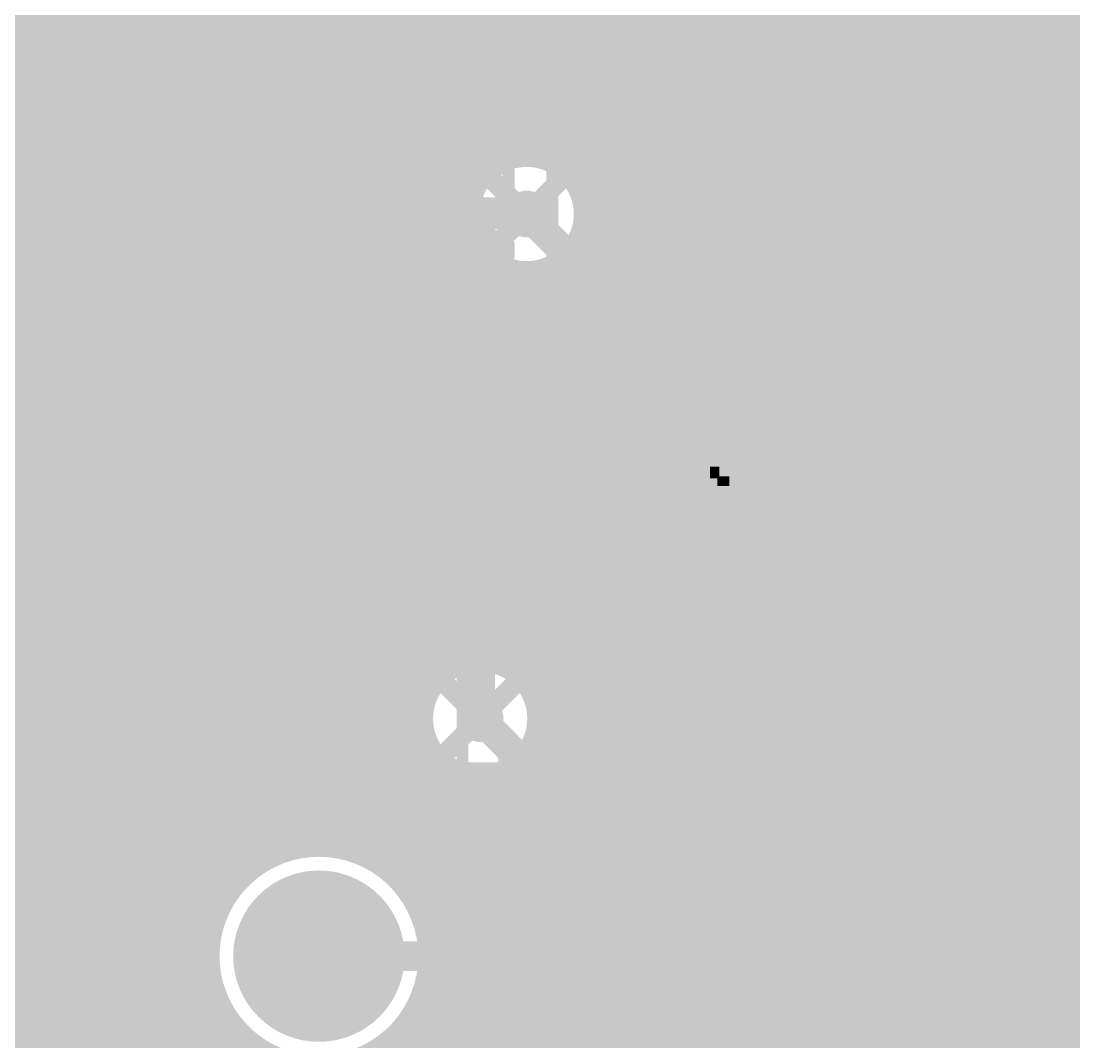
# Model space of a CAD drawing. Extents: x -11 to 221, y -93 to 178.
# Drawn here: x 74.92 to 88.43, y 18.58 to 31.69 of the extents above; entities that cross this region are included whole.
import ezdxf

# ---------------------------------------------------------------- set-up
doc = ezdxf.new("R2010")
doc.units = 0
doc.header["$MEASUREMENT"] = 0
doc.layers.get('0').update_dxf_attribs({"linetype": 'CONTINUOUS'})
for name, color, linetype in [('26-349-0_BOT', 7, 'CONTINUOUS'), ('26-349-0_DRD', 7, 'CONTINUOUS'), ('26-349-0_DRL', 2, 'CONTINUOUS'), ('26-349-0_IN1', 3, 'CONTINUOUS'), ('26-349-0_IN2', 5, 'CONTINUOUS'), ('26-349-0_SMB', 10, 'CONTINUOUS'), ('26-349-0_SMT', 14, 'CONTINUOUS'), ('26-349-0_SPT', 9, 'CONTINUOUS'), ('26-349-0_SST', 12, 'CONTINUOUS'), ('26-349-0_TOP', 11, 'CONTINUOUS'), ('THRUHOLE_TAP', 15, 'CONTINUOUS')]:
    doc.layers.add(name, color=color, linetype=linetype)

# ---------------------------------------------------------------- blocks, each defined once
blk = doc.blocks.new('ROUND_50')
at = {"const_width": 1.09982}
blk.add_lwpolyline([(-0.54991, 0, 1), (0.54991, 0, 1)], format="xyb", close=True, dxfattribs=at)
blk = doc.blocks.new('ROUND_78')
at = {"const_width": 0.29972}
blk.add_lwpolyline([(-0.14986, 0, 1), (0.14986, 0, 1)], format="xyb", close=True, dxfattribs=at)
blk = doc.blocks.new('ROUND_96')
at = {"const_width": 0.50038}
blk.add_lwpolyline([(-0.25019, 0, 1), (0.25019, 0, 1)], format="xyb", close=True, dxfattribs=at)
blk = doc.blocks.new('ROUND_102')
at = {"const_width": 0.10033}
blk.add_lwpolyline([(-0.050164, 0, 1), (0.050164, 0, 1)], format="xyb", close=True, dxfattribs=at)
blk = doc.blocks.new('ROUND_82')
at = {"const_width": 0.29972}
blk.add_lwpolyline([(-0.14986, 0, 1), (0.14986, 0, 1)], format="xyb", close=True, dxfattribs=at)
blk = doc.blocks.new('RECTANGLE_3')
blk.add_solid([(0.4826, 0.4064), (0.4826, -0.4064), (-0.4826, 0.4064), (-0.4826, -0.4064)])
blk = doc.blocks.new('RECTANGLE_5')
blk.add_solid([(0.63627, 0.51308), (0.63627, -0.51308), (-0.63627, 0.51308), (-0.63627, -0.51308)])
blk = doc.blocks.new('RECTANGLE_58')
blk.add_solid([(0.17526, 0.508), (0.17526, -0.508), (-0.17526, 0.508), (-0.17526, -0.508)])
blk = doc.blocks.new('ROUND_88')
at = {"const_width": 0.10033}
blk.add_lwpolyline([(-0.050164, 0, 1), (0.050164, 0, 1)], format="xyb", close=True, dxfattribs=at)
blk = doc.blocks.new('ROUND_90')
at = {"const_width": 0.50038}
blk.add_lwpolyline([(-0.25019, 0, 1), (0.25019, 0, 1)], format="xyb", close=True, dxfattribs=at)

msp = doc.modelspace()

# ---------------------------------------------------------------- linework, layer by layer
at = {"layer": '26-349-0_BOT', "const_width": 0.381}
for points in [[(81.407, 29.21), (80.8101, 29.21), (62.23, 29.21), (60.706, 30.734), (60.706, 65.151), (59.436, 66.421), (59.436, 104.648), (58.674, 105.41), (58.42, 105.41)], [(80.8101, 22.733), (80.8101, 29.21), (81.407, 29.21)]]:
    msp.add_lwpolyline(points, dxfattribs=at)
at = {"layer": '26-349-0_DRD', "const_width": 0.254}
for points in [[(80.137, 30.48), (80.137, 27.94)], [(82.677, 30.48), (80.137, 30.48)], [(82.677, 30.48), (80.137, 27.94)], [(82.677, 27.94), (80.137, 30.48)], [(80.137, 30.48), (80.137, 27.94)], [(82.677, 30.48), (80.137, 30.48)], [(82.677, 30.48), (80.137, 27.94)], [(82.677, 27.94), (80.137, 30.48)], [(82.677, 27.94), (82.677, 30.48)], [(82.677, 27.94), (82.677, 30.48)], [(84.455, 28.829), (84.455, 26.289)], [(86.995, 28.829), (84.455, 28.829)], [(86.995, 28.829), (84.455, 26.289)], [(86.995, 26.289), (84.455, 28.829)], [(84.455, 28.829), (84.455, 26.289)], [(86.995, 28.829), (84.455, 28.829)], [(86.995, 28.829), (84.455, 26.289)], [(86.995, 26.289), (84.455, 28.829)], [(86.995, 26.289), (86.995, 28.829)], [(86.995, 26.289), (86.995, 28.829)], [(86.36, 28.702), (86.36, 26.162)], [(88.9, 28.702), (86.36, 28.702)], [(88.9, 28.702), (86.36, 26.162)], [(88.9, 26.162), (86.36, 28.702)], [(86.36, 28.702), (86.36, 26.162)], [(88.9, 28.702), (86.36, 28.702)], [(88.9, 28.702), (86.36, 26.162)], [(88.9, 26.162), (86.36, 28.702)], [(75.9968, 28.6512), (75.9968, 26.1112)], [(78.5368, 28.6512), (75.9968, 28.6512)], [(78.5368, 28.6512), (75.9968, 26.1112)], [(78.5368, 26.1112), (75.9968, 28.6512)], [(75.9968, 28.6512), (75.9968, 26.1112)], [(78.5368, 28.6512), (75.9968, 28.6512)], [(78.5368, 28.6512), (75.9968, 26.1112)], [(78.5368, 26.1112), (75.9968, 28.6512)], [(78.5368, 26.1112), (78.5368, 28.6512)], [(78.5368, 26.1112), (78.5368, 28.6512)], [(80.137, 27.94), (82.677, 27.94)], [(80.137, 27.94), (82.677, 27.94)], [(84.455, 26.289), (86.995, 26.289)], [(84.455, 26.289), (86.995, 26.289)], [(75.9968, 26.1112), (78.5368, 26.1112)], [(75.9968, 26.1112), (78.5368, 26.1112)], [(80.518, 26.162), (80.518, 23.622)], [(83.058, 26.162), (80.518, 26.162)], [(83.058, 26.162), (80.518, 23.622)], [(83.058, 23.622), (80.518, 26.162)], [(80.518, 26.162), (80.518, 23.622)], [(83.058, 26.162), (80.518, 26.162)], [(83.058, 26.162), (80.518, 23.622)], [(83.058, 23.622), (80.518, 26.162)], [(83.058, 23.622), (83.058, 26.162)], [(83.058, 23.622), (83.058, 26.162)], [(86.36, 26.162), (88.9, 26.162)], [(86.36, 26.162), (88.9, 26.162)], [(83.312, 25.781), (83.312, 23.241)], [(85.852, 25.781), (83.312, 25.781)], [(85.852, 25.781), (83.312, 23.241)], [(85.852, 23.241), (83.312, 25.781)], [(83.312, 25.781), (83.312, 23.241)], [(85.852, 25.781), (83.312, 25.781)], [(85.852, 25.781), (83.312, 23.241)], [(85.852, 23.241), (83.312, 25.781)], [(83.312, 25.781), (83.312, 23.241)], [(85.852, 25.781), (83.312, 25.781)], [(85.852, 25.781), (83.312, 23.241)], [(85.852, 23.241), (83.312, 25.781)], [(85.852, 23.241), (85.852, 25.781)], [(85.852, 23.241), (85.852, 25.781)], [(85.852, 23.241), (85.852, 25.781)], [(84.455, 24.384), (84.455, 21.844)], [(86.995, 24.384), (84.455, 24.384)], [(86.995, 24.384), (84.455, 21.844)], [(86.995, 21.844), (84.455, 24.384)], [(84.455, 24.384), (84.455, 21.844)], [(86.995, 24.384), (84.455, 24.384)], [(86.995, 24.384), (84.455, 21.844)], [(86.995, 21.844), (84.455, 24.384)], [(84.455, 24.384), (84.455, 21.844)], [(86.995, 24.384), (84.455, 24.384)], [(86.995, 24.384), (84.455, 21.844)], [(86.995, 21.844), (84.455, 24.384)], [(86.995, 21.844), (86.995, 24.384)], [(86.995, 21.844), (86.995, 24.384)], [(86.995, 21.844), (86.995, 24.384)], [(79.5401, 24.003), (79.5401, 21.463)], [(82.0801, 24.003), (79.5401, 24.003)], [(82.0801, 24.003), (79.5401, 21.463)], [(82.0801, 21.463), (79.5401, 24.003)], [(82.0801, 21.463), (82.0801, 24.003)], [(80.518, 23.622), (83.058, 23.622)], [(80.518, 23.622), (83.058, 23.622)], [(83.312, 23.241), (85.852, 23.241)], [(83.312, 23.241), (85.852, 23.241)], [(83.312, 23.241), (85.852, 23.241)], [(85.30082, 19.76882), (82.76082, 22.30882), (82.76082, 19.76882)], [(82.76082, 22.30882), (82.76082, 19.76882)], [(85.30082, 22.30882), (82.76082, 22.30882)], [(85.30082, 22.30882), (82.76082, 19.76882)], [(85.30082, 22.30882), (82.76082, 22.30882)], [(85.30082, 22.30882), (82.76082, 19.76882)], [(85.30082, 19.76882), (82.76082, 22.30882)], [(85.30082, 19.76882), (85.30082, 22.30882)], [(85.30082, 19.76882), (85.30082, 22.30882)], [(84.455, 21.844), (86.995, 21.844)], [(84.455, 21.844), (86.995, 21.844)], [(84.455, 21.844), (86.995, 21.844)], [(79.5401, 21.463), (82.0801, 21.463)], [(78.74, 20.32), (78.105, 19.685)], [(79.375, 19.685), (78.74, 20.32)], [(82.76082, 19.76882), (85.30082, 19.76882)], [(82.76082, 19.76882), (85.30082, 19.76882)], [(78.105, 19.685), (78.74, 19.05)], [(78.74, 19.05), (79.375, 19.685)]]:
    msp.add_lwpolyline(points, dxfattribs=at)
at = {"layer": '26-349-0_IN1', "const_width": 0.254}
for points in [[(87.5792, 41.021), (87.5792, 5.461)], [(87.8078, 41.021), (87.8078, 5.461)], [(88.0364, 41.021), (88.0364, 5.461)], [(88.265, 41.021), (88.265, 5.461)], [(88.4936, 41.021), (88.4936, 5.461)], [(87.3506, 40.8686), (87.3506, 5.461)], [(87.122, 40.64), (87.122, 5.461)], [(86.8934, 40.4114), (86.8934, 5.461)], [(86.6648, 40.1828), (86.6648, 5.461)], [(86.4362, 39.9542), (86.4362, 5.461)], [(86.2076, 39.7256), (86.2076, 5.461)], [(85.979, 39.497), (85.979, 5.461)], [(85.7504, 39.2684), (85.7504, 5.461)], [(85.5218, 39.0398), (85.5218, 5.461)], [(85.2932, 33.85058), (85.2932, 24.68118)], [(84.6074, 33.5661), (84.6074, 25.24252)], [(84.836, 33.56864), (84.836, 25.1968)], [(85.0646, 33.64992), (85.0646, 25.05964)], [(84.3788, 32.57042), (84.3788, 25.21204)], [(83.947, 32.36722), (83.947, 31.369)], [(84.1502, 32.42056), (84.1502, 25.10028)], [(97.79, 31.75), (83.947, 31.75)], [(93.47962, 31.5214), (83.947, 31.5214)], [(83.947, 31.369), (82.65414, 31.369)], [(82.7786, 31.369), (82.7786, 5.461)], [(83.0072, 31.369), (83.0072, 5.461)], [(83.2358, 31.369), (83.2358, 5.461)], [(83.4644, 31.369), (83.4644, 5.461)], [(83.693, 31.369), (83.693, 5.461)], [(83.9216, 31.369), (83.9216, 24.82596)], [(75.057, 31.3182), (75.057, 23.876)], [(82.423, 31.3182), (75.057, 31.3182)], [(93.31452, 31.2928), (75.057, 31.2928)], [(75.2348, 31.3182), (75.2348, 5.461)], [(75.4634, 31.3182), (75.4634, 5.461)], [(75.692, 31.3182), (75.692, 5.461)], [(75.9206, 31.3182), (75.9206, 5.461)], [(76.1492, 31.3182), (76.1492, 5.461)], [(76.3778, 31.3182), (76.3778, 5.461)], [(76.6064, 31.3182), (76.6064, 27.69616)], [(76.835, 31.3182), (76.835, 27.97048)], [(77.0636, 31.3182), (77.0636, 28.08224)], [(77.2922, 31.3182), (77.2922, 28.11272)], [(77.5208, 31.3182), (77.5208, 28.067)], [(77.7494, 31.3182), (77.7494, 27.92984)], [(77.978, 31.3182), (77.978, 27.55138)], [(78.2066, 31.3182), (78.2066, 21.1201)], [(78.4352, 31.3182), (78.4352, 21.18614)], [(78.6638, 31.3182), (78.6638, 21.21408)], [(78.8924, 31.3182), (78.8924, 21.209)], [(79.121, 31.3182), (79.121, 21.16836)], [(79.3496, 31.3182), (79.3496, 21.08962)], [(79.5782, 31.3182), (79.5782, 20.9677)], [(79.8068, 31.3182), (79.8068, 20.78482)], [(80.0354, 31.3182), (80.0354, 20.50288)], [(80.264, 31.3182), (80.264, 23.22068)], [(80.4926, 31.3182), (80.4926, 23.39086)], [(80.7212, 31.3182), (80.7212, 29.464)], [(80.9498, 31.3182), (80.9498, 29.7815)], [(81.1784, 31.3182), (81.1784, 29.90342)], [(81.407, 31.3182), (81.407, 29.94152)], [(81.6356, 31.3182), (81.6356, 29.90342)], [(81.8642, 31.3182), (81.8642, 29.7815)], [(82.0928, 31.3182), (82.0928, 29.464)], [(82.3214, 31.3182), (82.3214, 25.39238)], [(82.55, 31.33344), (82.55, 5.461)], [(93.25102, 31.0642), (75.057, 31.0642)], [(93.26372, 30.8356), (75.057, 30.8356)], [(93.35516, 30.607), (75.057, 30.607)], [(93.57614, 30.3784), (75.057, 30.3784)], [(97.79, 30.1498), (75.057, 30.1498)], [(81.23428, 29.9212), (75.057, 29.9212)], [(97.79, 29.9212), (81.57718, 29.9212)], [(80.85582, 29.6926), (75.057, 29.6926)], [(97.79, 29.6926), (81.95564, 29.6926)], [(80.7212, 29.464), (75.057, 29.464)], [(97.79, 29.464), (82.0928, 29.464)], [(80.67548, 29.2354), (75.057, 29.2354)], [(97.79, 29.2354), (82.13852, 29.2354)], [(80.70342, 29.0068), (75.057, 29.0068)], [(80.7212, 28.956), (80.7212, 23.45944)], [(82.0928, 28.956), (82.0928, 25.55748)], [(90.45702, 29.0068), (82.10804, 29.0068)], [(80.81518, 28.7782), (75.057, 28.7782)], [(90.30716, 28.7782), (81.99628, 28.7782)], [(81.09204, 28.5496), (75.057, 28.5496)], [(80.9498, 28.6385), (80.9498, 23.44928)], [(90.25382, 28.5496), (81.72196, 28.5496)], [(81.8642, 28.6385), (81.8642, 25.61844)], [(81.1784, 28.51404), (81.1784, 25.29586)], [(81.407, 28.47848), (81.407, 25.51684)], [(81.6356, 28.51404), (81.6356, 25.60828)], [(90.2716, 28.321), (75.057, 28.321)], [(77.09408, 28.0924), (75.057, 28.0924)], [(90.3732, 28.0924), (77.43698, 28.0924)], [(76.71562, 27.8638), (75.057, 27.8638)], [(90.61958, 27.8638), (77.81544, 27.8638)], [(76.581, 27.6352), (75.057, 27.6352)], [(93.60154, 27.6352), (77.9526, 27.6352)], [(76.53528, 27.4066), (75.057, 27.4066)], [(93.57106, 27.4066), (77.99832, 27.4066)], [(76.56322, 27.178), (75.057, 27.178)], [(93.5736, 27.178), (77.96784, 27.178)], [(77.978, 27.20848), (77.978, 21.01342)], [(76.6064, 27.06624), (76.6064, 5.461)], [(76.67498, 26.9494), (75.057, 26.9494)], [(93.60662, 26.9494), (77.85608, 26.9494)], [(76.835, 26.78938), (76.835, 5.461)], [(77.7494, 26.83002), (77.7494, 20.8534)], [(76.95184, 26.7208), (75.057, 26.7208)], [(77.0636, 26.67762), (77.0636, 5.461)], [(77.2922, 26.64968), (77.2922, 20.18538)], [(77.5208, 26.6954), (77.5208, 20.6121)], [(90.47734, 26.7208), (77.58176, 26.7208)], [(90.25636, 26.4922), (75.057, 26.4922)], [(90.16492, 26.2636), (75.057, 26.2636)], [(90.15222, 26.035), (75.057, 26.035)], [(90.21572, 25.8064), (75.057, 25.8064)], [(81.534, 25.5778), (75.057, 25.5778)], [(90.38082, 25.5778), (82.042, 25.5778)], [(81.2165, 25.3492), (75.057, 25.3492)], [(97.79, 25.3492), (82.3595, 25.3492)], [(81.09204, 25.1206), (75.057, 25.1206)], [(84.17814, 25.1206), (82.48142, 25.1206)], [(97.79, 25.1206), (84.98586, 25.1206)], [(81.05648, 24.892), (75.057, 24.892)], [(83.95716, 24.892), (82.51952, 24.892)], [(97.79, 24.892), (85.20684, 24.892)], [(81.09204, 24.6634), (75.057, 24.6634)], [(83.86572, 24.6634), (82.48142, 24.6634)], [(97.79, 24.6634), (85.29828, 24.6634)], [(81.1784, 24.48814), (81.1784, 23.36292)], [(81.2165, 24.4348), (75.057, 24.4348)], [(82.3214, 24.39162), (82.3214, 5.461)], [(83.85302, 24.4348), (82.3595, 24.4348)], [(85.2932, 24.33828), (85.2932, 5.461)], [(97.79, 24.4348), (85.30844, 24.4348)], [(81.534, 24.2062), (75.057, 24.2062)], [(81.407, 24.26716), (81.407, 23.15464)], [(83.91652, 24.2062), (82.042, 24.2062)], [(82.0928, 24.22652), (82.0928, 5.461)], [(97.79, 24.2062), (85.24748, 24.2062)], [(81.6356, 24.17572), (81.6356, 5.461)], [(81.8642, 24.16302), (81.8642, 5.461)], [(83.9216, 24.19604), (83.9216, 5.461)], [(84.08162, 23.9776), (75.057, 23.9776)], [(85.0646, 23.95982), (85.0646, 5.461)], [(97.79, 23.9776), (85.08238, 23.9776)], [(75.057, 23.876), (67.16268, 23.876)], [(75.0062, 23.876), (75.0062, 5.461)], [(84.1502, 23.91918), (84.1502, 5.461)], [(84.3788, 23.80742), (84.3788, 5.461)], [(84.836, 23.8252), (84.836, 5.461)], [(97.79, 23.749), (67.04838, 23.749)], [(84.6074, 23.77948), (84.6074, 5.461)], [(97.79, 23.5204), (66.74612, 23.5204)], [(80.33766, 23.2918), (66.99504, 23.2918)], [(97.79, 23.2918), (81.28, 23.2918)], [(80.15732, 23.0632), (67.20078, 23.0632)], [(97.79, 23.0632), (81.46034, 23.0632)], [(80.08366, 22.8346), (67.3354, 22.8346)], [(97.79, 22.8346), (81.534, 22.8346)], [(80.08874, 22.606), (67.41922, 22.606)], [(97.79, 22.606), (81.52892, 22.606)], [(80.17002, 22.3774), (67.4624, 22.3774)], [(81.407, 22.31136), (81.407, 5.461)], [(97.79, 22.3774), (81.44764, 22.3774)], [(80.264, 22.24532), (80.264, 19.8374)], [(80.36814, 22.1488), (67.47002, 22.1488)], [(80.4926, 22.0726), (80.4926, 5.461)], [(81.1784, 22.10054), (81.1784, 5.461)], [(97.79, 22.1488), (81.24952, 22.1488)], [(97.79, 21.9202), (67.43954, 21.9202)], [(80.7212, 22.00656), (80.7212, 5.461)], [(80.9498, 22.01418), (80.9498, 5.461)], [(97.79, 21.6916), (67.36842, 21.6916)], [(97.79, 21.463), (67.25158, 21.463)], [(97.79, 21.2344), (67.07378, 21.2344)], [(77.9653, 21.0058), (72.5297, 21.0058)], [(97.79, 21.0058), (79.5147, 21.0058)], [(77.66558, 20.7772), (72.82942, 20.7772)], [(97.79, 20.7772), (79.81442, 20.7772)], [(77.47508, 20.5486), (73.01992, 20.5486)], [(97.79, 20.5486), (80.00492, 20.5486)], [(77.34554, 20.32), (73.14946, 20.32)], [(97.79, 20.32), (80.13446, 20.32)], [(77.26172, 20.0914), (73.23074, 20.0914)], [(97.79, 20.0914), (80.21574, 20.0914)], [(77.21854, 19.8628), (73.27646, 19.8628)], [(97.79, 19.8628), (80.26146, 19.8628)], [(77.20838, 19.6342), (73.28662, 19.6342)], [(97.79, 19.6342), (80.27162, 19.6342)], [(80.264, 19.5326), (80.264, 5.461)], [(77.23378, 19.4056), (73.26122, 19.4056)], [(97.79, 19.4056), (80.24622, 19.4056)], [(77.29474, 19.177), (73.20026, 19.177)], [(77.2922, 19.18462), (77.2922, 5.461)], [(97.79, 19.177), (80.18526, 19.177)], [(77.39634, 18.9484), (73.09866, 18.9484)], [(97.79, 18.9484), (80.08366, 18.9484)], [(80.0354, 18.86712), (80.0354, 5.461)], [(77.55128, 18.7198), (72.94372, 18.7198)], [(77.5208, 18.7579), (77.5208, 5.461)], [(94.66072, 18.7198), (79.92872, 18.7198)], [(79.8068, 18.58518), (79.8068, 5.461)], [(77.77988, 18.4912), (72.71512, 18.4912)], [(77.7494, 18.5166), (77.7494, 5.461)], [(94.24162, 18.4912), (79.70012, 18.4912)]]:
    msp.add_lwpolyline(points, dxfattribs=at)
for points in [[(82.423, 31.3182, 0.1071577), (82.65442, 31.36837)], [(81.407, 29.94152, 0.4142136), (80.67548, 29.21)], [(81.407, 29.94152, 0.4142136), (80.67548, 29.21)], [(82.13852, 29.21, 0.4142136), (81.407, 29.94152)], [(82.13852, 29.21, 0.4142136), (81.407, 29.94152)], [(80.67548, 29.21, 0.4142136), (81.407, 28.47848)], [(80.67548, 29.21, 0.4142136), (81.407, 28.47848)], [(81.407, 28.47848, 0.4142136), (82.13852, 29.21)], [(81.407, 28.47848, 0.4142136), (82.13852, 29.21)], [(77.2668, 28.11272, 0.4142136), (76.53528, 27.3812)], [(77.99832, 27.3812, 0.4142136), (77.2668, 28.11272)], [(76.53528, 27.3812, 0.4142136), (77.2668, 26.64968)], [(77.2668, 26.64968, 0.4142136), (77.99832, 27.3812)], [(81.788, 25.62352, 0.4142136), (81.05648, 24.892)], [(82.51952, 24.892, 0.4142136), (81.788, 25.62352)], [(84.582, 25.24252, 0.4142136), (83.85048, 24.511)], [(84.582, 25.24252, 0.4142136), (83.85048, 24.511)], [(85.31352, 24.511, 0.4142136), (84.582, 25.24252)], [(85.31352, 24.511, 0.4142136), (84.582, 25.24252)], [(81.05648, 24.892, 0.4142136), (81.788, 24.16048)], [(81.788, 24.16048, 0.4142136), (82.51952, 24.892)], [(83.85048, 24.511, 0.4142136), (84.582, 23.77948)], [(83.85048, 24.511, 0.4142136), (84.582, 23.77948)], [(84.582, 23.77948, 0.4142136), (85.31352, 24.511)], [(84.582, 23.77948, 0.4142136), (85.31352, 24.511)], [(80.8101, 23.46452, 0.4142136), (80.07858, 22.733)], [(81.54162, 22.733, 0.4142136), (80.8101, 23.46452)], [(80.07858, 22.733, 0.4142136), (80.8101, 22.00148)], [(80.8101, 22.00148, 0.4142136), (81.54162, 22.733)], [(78.74, 21.21662, 0.4142136), (77.20838, 19.685)], [(80.27162, 19.685, 0.4142136), (78.74, 21.21662)], [(77.20838, 19.685, 0.4142136), (78.74, 18.15338)], [(78.74, 18.15338, 0.4142136), (80.27162, 19.685)]]:
    msp.add_lwpolyline(points, format="xyb", dxfattribs=at)
at = {"layer": '26-349-0_IN2', "const_width": 0.254}
for points in [[(75.8698, 44.831), (75.8698, 5.461)], [(76.0984, 44.831), (76.0984, 5.461)], [(77.6986, 44.831), (77.6986, 20.80768)], [(77.9272, 44.831), (77.9272, 20.98294)], [(79.5274, 44.831), (79.5274, 20.99818)], [(79.756, 44.831), (79.756, 20.83054)], [(79.9846, 44.831), (79.9846, 20.57654)], [(80.2132, 44.831), (80.2132, 23.15718)], [(80.4418, 44.831), (80.4418, 23.36546)], [(80.6704, 44.831), (80.6704, 23.45182)], [(80.899, 44.831), (80.899, 29.73578)], [(81.1276, 44.831), (81.1276, 29.88564)], [(81.3562, 44.831), (81.3562, 29.93898)], [(81.5848, 44.831), (81.5848, 29.91866)], [(81.8134, 44.831), (81.8134, 29.81706)], [(82.042, 44.831), (82.042, 29.57322)], [(82.2706, 44.831), (82.2706, 5.461)], [(82.4992, 44.831), (82.4992, 5.461)], [(82.7278, 44.831), (82.7278, 5.461)], [(82.9564, 44.831), (82.9564, 5.461)], [(84.5566, 44.831), (84.5566, 21.54936)], [(84.7852, 44.831), (84.7852, 5.461)], [(85.0138, 44.831), (85.0138, 27.72918)], [(85.2424, 44.831), (85.2424, 28.10764)], [(85.471, 44.831), (85.471, 28.2448)], [(85.6996, 44.831), (85.6996, 28.29052)], [(85.9282, 44.831), (85.9282, 28.26004)], [(87.757, 44.831), (87.757, 28.15082)], [(87.9856, 44.831), (87.9856, 28.07208)], [(88.2142, 44.831), (88.2142, 27.87142)], [(88.4428, 44.831), (88.4428, 5.461)], [(87.5284, 43.97248), (87.5284, 28.1559)], [(86.1568, 43.83024), (86.1568, 28.14828)], [(86.3854, 43.55338), (86.3854, 27.87396)], [(87.2998, 43.59402), (87.2998, 28.08478)], [(86.614, 43.44162), (86.614, 5.461)], [(86.8426, 43.41368), (86.8426, 5.461)], [(87.0712, 43.4594), (87.0712, 27.90444)], [(77.47, 40.27678), (77.47, 20.54098)], [(76.327, 40.11422), (76.327, 5.461)], [(77.2414, 40.0304), (77.2414, 19.99996)], [(76.5556, 39.96436), (76.5556, 5.461)], [(76.7842, 39.91102), (76.7842, 5.461)], [(77.0128, 39.9288), (77.0128, 5.461)], [(84.328, 39.64178), (84.328, 21.70684)], [(83.185, 39.47922), (83.185, 5.461)], [(84.0994, 39.3954), (84.0994, 21.7678)], [(83.4136, 39.32936), (83.4136, 21.42998)], [(83.6422, 39.27602), (83.6422, 21.65858)], [(83.8708, 39.2938), (83.8708, 21.75256)], [(75.6412, 39.19728), (75.6412, 5.461)], [(78.1558, 38.93058), (78.1558, 21.09978)], [(75.4126, 38.81882), (75.4126, 5.461)], [(79.2988, 38.89756), (79.2988, 21.10994)], [(75.184, 38.6842), (75.184, 5.461)], [(78.3844, 38.72992), (78.3844, 21.17344)], [(79.0702, 38.71722), (79.0702, 21.18106)], [(74.9554, 38.63848), (74.9554, 5.461)], [(78.613, 38.64864), (78.613, 21.21154)], [(78.8416, 38.6461), (78.8416, 21.21408)], [(97.917, 31.75), (66.89598, 31.75)], [(97.917, 31.5214), (66.35496, 31.5214)], [(97.917, 31.2928), (50.927, 31.2928)], [(97.917, 31.0642), (50.927, 31.0642)], [(97.917, 30.8356), (50.927, 30.8356)], [(97.917, 30.607), (50.927, 30.607)], [(97.917, 30.3784), (50.927, 30.3784)], [(97.917, 30.1498), (50.927, 30.1498)], [(81.23428, 29.9212), (50.927, 29.9212)], [(97.917, 29.9212), (81.57718, 29.9212)], [(80.85582, 29.6926), (50.927, 29.6926)], [(97.917, 29.6926), (81.95564, 29.6926)], [(80.7212, 29.464), (50.927, 29.464)], [(97.917, 29.464), (82.0928, 29.464)], [(80.67548, 29.2354), (50.927, 29.2354)], [(97.917, 29.2354), (82.13852, 29.2354)], [(80.70342, 29.0068), (50.927, 29.0068)], [(97.917, 29.0068), (82.10804, 29.0068)], [(82.042, 28.84678), (82.042, 5.461)], [(80.81518, 28.7782), (50.927, 28.7782)], [(80.899, 28.68422), (80.899, 23.45944)], [(94.43974, 28.7782), (81.99628, 28.7782)], [(81.09204, 28.5496), (66.74612, 28.5496)], [(81.1276, 28.53436), (81.1276, 23.39086)], [(94.1197, 28.5496), (81.72196, 28.5496)], [(81.8134, 28.6004), (81.8134, 5.461)], [(81.3562, 28.48102), (81.3562, 23.21814)], [(81.5848, 28.4988), (81.5848, 5.461)], [(93.90888, 28.321), (67.04838, 28.321)], [(85.22462, 28.0924), (67.23634, 28.0924)], [(87.31504, 28.0924), (86.22538, 28.0924)], [(93.7641, 28.0924), (87.94496, 28.0924)], [(85.05952, 27.8638), (67.35826, 27.8638)], [(87.03818, 27.8638), (86.39048, 27.8638)], [(93.6625, 27.8638), (88.21928, 27.8638)], [(84.99602, 27.6352), (67.43192, 27.6352)], [(86.92642, 27.6352), (86.45144, 27.6352)], [(93.60154, 27.6352), (88.33104, 27.6352)], [(85.00872, 27.4066), (67.46748, 27.4066)], [(85.0138, 27.38628), (85.0138, 23.28418)], [(86.89848, 27.4066), (86.44128, 27.4066)], [(93.57106, 27.4066), (88.36152, 27.4066)], [(85.10016, 27.178), (67.46494, 27.178)], [(86.9442, 27.178), (86.34984, 27.178)], [(86.3854, 27.24404), (86.3854, 23.42896)], [(93.5736, 27.178), (88.3158, 27.178)], [(85.32114, 26.9494), (67.42684, 26.9494)], [(85.2424, 27.00782), (85.2424, 23.66264)], [(87.07882, 26.9494), (86.12886, 26.9494)], [(86.1568, 26.96718), (86.1568, 23.70328)], [(87.0712, 26.95956), (87.0712, 5.461)], [(93.60662, 26.9494), (88.17864, 26.9494)], [(88.2142, 26.99258), (88.2142, 5.461)], [(85.471, 26.8732), (85.471, 23.7998)], [(85.6996, 26.82748), (85.6996, 23.84552)], [(85.9282, 26.85542), (85.9282, 23.81504)], [(87.2998, 26.77922), (87.2998, 5.461)], [(87.9856, 26.79192), (87.9856, 5.461)], [(87.45728, 26.7208), (67.34556, 26.7208)], [(87.5284, 26.7081), (87.5284, 5.461)], [(87.757, 26.71064), (87.757, 5.461)], [(93.67266, 26.7208), (87.80018, 26.7208)], [(93.7768, 26.4922), (67.21856, 26.4922)], [(93.9292, 26.2636), (67.02298, 26.2636)], [(94.14764, 26.035), (66.7004, 26.035)], [(94.488, 25.8064), (67.02298, 25.8064)], [(97.917, 25.5778), (67.21856, 25.5778)], [(97.917, 25.3492), (67.34556, 25.3492)], [(97.917, 25.1206), (67.42684, 25.1206)], [(97.917, 24.892), (67.46494, 24.892)], [(97.917, 24.6634), (67.46748, 24.6634)], [(97.917, 24.4348), (67.43192, 24.4348)], [(97.917, 24.2062), (67.35826, 24.2062)], [(97.917, 23.9776), (67.23634, 23.9776)], [(85.36178, 23.749), (67.04838, 23.749)], [(97.917, 23.749), (86.08822, 23.749)], [(85.1154, 23.5204), (66.74612, 23.5204)], [(97.917, 23.5204), (86.33206, 23.5204)], [(80.33766, 23.2918), (66.99504, 23.2918)], [(85.0138, 23.2918), (81.28, 23.2918)], [(97.917, 23.2918), (86.43366, 23.2918)], [(80.15732, 23.0632), (67.20078, 23.0632)], [(84.99602, 23.0632), (81.46034, 23.0632)], [(97.917, 23.0632), (86.45398, 23.0632)], [(85.0138, 22.94128), (85.0138, 5.461)], [(80.08366, 22.8346), (67.3354, 22.8346)], [(85.04936, 22.8346), (81.534, 22.8346)], [(86.3854, 22.79904), (86.3854, 5.461)], [(97.917, 22.8346), (86.40064, 22.8346)], [(80.08874, 22.606), (67.41922, 22.606)], [(85.19922, 22.606), (81.52892, 22.606)], [(97.917, 22.606), (86.25078, 22.606)], [(85.2424, 22.56282), (85.2424, 5.461)], [(86.1568, 22.52218), (86.1568, 5.461)], [(80.17002, 22.3774), (67.4624, 22.3774)], [(80.2132, 22.30882), (80.2132, 20.1041)], [(97.917, 22.3774), (81.44764, 22.3774)], [(85.471, 22.4282), (85.471, 5.461)], [(85.6996, 22.38248), (85.6996, 5.461)], [(85.9282, 22.41042), (85.9282, 5.461)], [(81.3562, 22.24786), (81.3562, 5.461)], [(80.36814, 22.1488), (67.47002, 22.1488)], [(80.4418, 22.10054), (80.4418, 5.461)], [(81.1276, 22.07514), (81.1276, 5.461)], [(97.917, 22.1488), (81.24952, 22.1488)], [(97.917, 21.9202), (67.43954, 21.9202)], [(80.6704, 22.01418), (80.6704, 5.461)], [(80.899, 22.00656), (80.899, 5.461)], [(83.70062, 21.6916), (67.36842, 21.6916)], [(97.917, 21.6916), (84.36356, 21.6916)], [(83.43392, 21.463), (67.25158, 21.463)], [(97.917, 21.463), (84.62772, 21.463)], [(83.32724, 21.2344), (67.07378, 21.2344)], [(97.917, 21.2344), (84.73694, 21.2344)], [(77.9653, 21.0058), (72.5297, 21.0058)], [(83.2993, 21.0058), (79.5147, 21.0058)], [(97.917, 21.0058), (84.76234, 21.0058)], [(77.66558, 20.7772), (72.82942, 20.7772)], [(83.34756, 20.7772), (79.81442, 20.7772)], [(97.917, 20.7772), (84.71408, 20.7772)], [(83.4136, 20.64766), (83.4136, 5.461)], [(77.47508, 20.5486), (73.01992, 20.5486)], [(83.4898, 20.5486), (80.00492, 20.5486)], [(83.6422, 20.41906), (83.6422, 5.461)], [(84.5566, 20.53082), (84.5566, 5.461)], [(97.917, 20.5486), (84.57438, 20.5486)], [(77.34554, 20.32), (73.14946, 20.32)], [(83.90128, 20.32), (80.13446, 20.32)], [(83.8708, 20.32508), (83.8708, 5.461)], [(84.0994, 20.30984), (84.0994, 5.461)], [(97.917, 20.32), (84.1629, 20.32)], [(84.328, 20.3708), (84.328, 5.461)], [(77.26172, 20.0914), (73.23074, 20.0914)], [(97.917, 20.0914), (80.21574, 20.0914)], [(77.21854, 19.8628), (73.27646, 19.8628)], [(97.917, 19.8628), (80.26146, 19.8628)], [(77.20838, 19.6342), (73.28662, 19.6342)], [(97.917, 19.6342), (80.27162, 19.6342)], [(77.23378, 19.4056), (73.26122, 19.4056)], [(77.2414, 19.3675), (77.2414, 5.461)], [(97.917, 19.4056), (80.24622, 19.4056)], [(80.2132, 19.2659), (80.2132, 5.461)], [(77.29474, 19.177), (73.20026, 19.177)], [(97.917, 19.177), (80.18526, 19.177)], [(77.39634, 18.9484), (73.09866, 18.9484)], [(97.917, 18.9484), (80.08366, 18.9484)], [(77.47, 18.82902), (77.47, 5.461)], [(77.55128, 18.7198), (72.94372, 18.7198)], [(94.66072, 18.7198), (79.92872, 18.7198)], [(79.9846, 18.79092), (79.9846, 5.461)], [(77.6986, 18.56232), (77.6986, 5.461)], [(79.756, 18.53946), (79.756, 5.461)], [(77.77988, 18.4912), (72.71512, 18.4912)], [(94.24162, 18.4912), (79.70012, 18.4912)]]:
    msp.add_lwpolyline(points, dxfattribs=at)
for points in [[(81.407, 29.94152, 0.4142136), (80.67548, 29.21)], [(81.407, 29.94152, 0.4142136), (80.67548, 29.21)], [(82.13852, 29.21, 0.4142136), (81.407, 29.94152)], [(82.13852, 29.21, 0.4142136), (81.407, 29.94152)], [(80.67548, 29.21, 0.4142136), (81.407, 28.47848)], [(80.67548, 29.21, 0.4142136), (81.407, 28.47848)], [(81.407, 28.47848, 0.4142136), (82.13852, 29.21)], [(81.407, 28.47848, 0.4142136), (82.13852, 29.21)], [(85.725, 28.29052, 0.4142136), (84.99348, 27.559)], [(85.725, 28.29052, 0.4142136), (84.99348, 27.559)], [(86.45652, 27.559, 0.4142136), (85.725, 28.29052)], [(86.45652, 27.559, 0.4142136), (85.725, 28.29052)], [(87.63, 28.16352, 0.4142136), (86.89848, 27.432)], [(87.63, 28.16352, 0.4142136), (86.89848, 27.432)], [(88.36152, 27.432, 0.4142136), (87.63, 28.16352)], [(88.36152, 27.432, 0.4142136), (87.63, 28.16352)], [(84.99348, 27.559, 0.4142136), (85.725, 26.82748)], [(84.99348, 27.559, 0.4142136), (85.725, 26.82748)], [(85.725, 26.82748, 0.4142136), (86.45652, 27.559)], [(85.725, 26.82748, 0.4142136), (86.45652, 27.559)], [(86.89848, 27.432, 0.4142136), (87.63, 26.70048)], [(86.89848, 27.432, 0.4142136), (87.63, 26.70048)], [(87.63, 26.70048, 0.4142136), (88.36152, 27.432)], [(87.63, 26.70048, 0.4142136), (88.36152, 27.432)], [(85.725, 23.84552, 0.4142136), (84.99348, 23.114)], [(85.725, 23.84552, 0.4142136), (84.99348, 23.114)], [(86.45652, 23.114, 0.4142136), (85.725, 23.84552)], [(86.45652, 23.114, 0.4142136), (85.725, 23.84552)], [(80.8101, 23.46452, 0.4142136), (80.07858, 22.733)], [(81.54162, 22.733, 0.4142136), (80.8101, 23.46452)], [(84.99348, 23.114, 0.4142136), (85.725, 22.38248)], [(84.99348, 23.114, 0.4142136), (85.725, 22.38248)], [(85.725, 22.38248, 0.4142136), (86.45652, 23.114)], [(85.725, 22.38248, 0.4142136), (86.45652, 23.114)], [(80.07858, 22.733, 0.4142136), (80.8101, 22.00148)], [(80.8101, 22.00148, 0.4142136), (81.54162, 22.733)], [(84.03082, 21.77034, 0.4142136), (83.2993, 21.03882)], [(84.76234, 21.03882, 0.4142136), (84.03082, 21.77034)], [(78.74, 21.21662, 0.4142136), (77.20838, 19.685)], [(80.27162, 19.685, 0.4142136), (78.74, 21.21662)], [(83.2993, 21.03882, 0.4142136), (84.03082, 20.3073)], [(84.03082, 20.3073, 0.4142136), (84.76234, 21.03882)], [(77.20838, 19.685, 0.4142136), (78.74, 18.15338)], [(78.74, 18.15338, 0.4142136), (80.27162, 19.685)]]:
    msp.add_lwpolyline(points, format="xyb", dxfattribs=at)
at = {"layer": '26-349-0_SST'}
for points, const_width in [([(76.0095, 33.8455), (76.0095, 30.9245), (77.6478, 30.9245), (77.6478, 33.8455), (76.0095, 33.8455)], 0.1524), ([(77.9145, 33.8455), (77.9145, 30.9245), (79.5528, 30.9245), (79.5528, 33.8455), (77.9145, 33.8455)], 0.1524), ([(79.8195, 33.8455), (79.8195, 30.9245), (81.4578, 30.9245), (81.4578, 33.8455), (79.8195, 33.8455)], 0.1524), ([(83.3755, 30.9245), (83.3755, 33.8455), (81.7372, 33.8455), (81.7372, 30.9245), (83.3755, 30.9245)], 0.1524), ([(83.79206, 31.80588), (83.62442, 31.6865), (83.62442, 31.45028), (83.79206, 31.3309), (83.96224, 31.3309), (84.30006, 31.56966), (84.64042, 31.3309), (84.64042, 31.80588)], 0.1524), ([(85.1154, 31.44774), (86.1314, 31.09214), (86.1314, 31.56712)], 0.1524), ([(87.22106, 31.5849), (87.05342, 31.46806), (87.05342, 31.2293), (87.22106, 31.11246), (87.39124, 31.11246), (87.72906, 31.34868), (88.06942, 31.11246), (88.06942, 31.5849)], 0.1524), ([(78.42758, 30.18536), (78.2574, 30.24632), (78.2574, 30.60192), (78.42758, 30.66034), (79.10576, 30.66034), (79.2734, 30.60192), (79.2734, 30.24632), (79.10576, 30.18536)], 0.1524), ([(80.6704, 30.66034), (80.6704, 30.30474), (80.84058, 30.18536), (81.01076, 30.18536), (81.1784, 30.30474), (81.1784, 30.66034), (80.1624, 30.66034)], 0.1524), ([(83.3755, 27.7495), (83.3755, 30.6705), (81.7372, 30.6705), (81.7372, 27.7495), (83.3755, 27.7495)], 0.1524), ([(84.8995, 30.6705), (84.8995, 27.7495), (86.5378, 27.7495), (86.5378, 30.6705), (84.8995, 30.6705)], 0.1524), ([(88.4555, 27.7495), (88.4555, 30.6705), (86.8172, 30.6705), (86.8172, 27.7495), (88.4555, 27.7495)], 0.1524), ([(76.7334, 30.53334), (76.7334, 30.17774), (76.90358, 30.05836), (77.07376, 30.05836), (77.2414, 30.17774), (77.2414, 30.53334), (76.2254, 30.53334)], 0.1524), ([(80.6704, 30.36316), (80.1624, 30.18536)], 0.1524), ([(76.7334, 30.23616), (76.2254, 30.05836)], 0.1524), ([(84.13242, 30.30728), (84.13242, 29.95168), (84.30006, 29.8323), (84.47024, 29.8323), (84.64042, 29.95168), (84.64042, 30.30728), (83.62442, 30.30728)], 0.1524), ([(84.13242, 30.0101), (83.62442, 29.8323)], 0.1524), ([(80.1624, 29.34716), (80.1624, 29.82214), (80.84058, 29.34716), (81.01076, 29.34716), (81.1784, 29.40812), (81.1784, 29.76372), (81.01076, 29.82214)], 0.1524), ([(76.2254, 29.22016), (76.2254, 29.69514), (76.90358, 29.22016), (77.07376, 29.22016), (77.2414, 29.28112), (77.2414, 29.63672), (77.07376, 29.69514)], 0.1524), ([(78.2574, 29.46654), (78.2574, 29.70276)], 0.1524), ([(78.2574, 29.58592), (79.2734, 29.58592), (79.10576, 29.70276)], 0.1524), ([(83.62442, 28.9941), (83.62442, 29.46908), (84.30006, 28.9941), (84.47024, 28.9941), (84.64042, 29.05506), (84.64042, 29.41066), (84.47024, 29.46908)], 0.1524), ([(78.42758, 29.10332), (78.2574, 28.98394), (78.2574, 28.74772), (78.42758, 28.62834), (78.59776, 28.62834), (78.93558, 28.86456), (79.2734, 28.62834), (79.2734, 29.10332)], 0.1524), ([(80.1624, 28.80614), (80.33258, 28.92552), (80.50276, 28.98394), (80.84058, 28.98394), (81.01076, 28.92552), (81.1784, 28.80614), (81.1784, 28.68676), (81.01076, 28.56992), (80.84058, 28.50896), (80.50276, 28.50896), (80.33258, 28.56992), (80.1624, 28.68676), (80.1624, 28.80614)], 0.1524), ([(76.2254, 28.50134), (76.2254, 28.73756)], 0.1524), ([(76.2254, 28.62072), (77.2414, 28.62072), (77.07376, 28.73756)], 0.1524), ([(83.62442, 28.1559), (83.62442, 28.63088), (84.30006, 28.1559), (84.47024, 28.1559), (84.64042, 28.21686), (84.64042, 28.57246), (84.47024, 28.63088)], 0.1524), ([(79.5655, 25.2095), (79.5655, 28.1305), (77.9272, 28.1305), (77.9272, 25.2095), (79.5655, 25.2095)], 0.1524), ([(84.836, 27.178), (84.836, 23.622), (86.614, 23.622), (86.614, 27.178), (84.836, 27.178)], 0.1524), ([(88.265, 23.622), (86.995, 23.622), (86.741, 23.876), (86.741, 27.178), (88.519, 27.178), (88.519, 23.876), (88.265, 23.622)], 0.1524), ([(83.88096, 25.89276), (83.75904, 25.89276)], 0.1524), ([(83.7946, 25.90546), (83.7946, 25.65654)], 0.1524), ([(83.94446, 25.7556), (83.69554, 25.7556)], 0.1524), ([(83.93176, 25.84196), (83.93176, 25.72004)], 0.1524), ([(80.645, 25.654), (83.07324, 25.654), (83.83524, 24.892), (83.83524, 22.12086), (83.82, 22.098), (80.58404, 22.098), (80.58404, 25.654), (80.645, 25.654)], 0.1524), ([(88.519, 25.146), (86.741, 25.146)], 0.1524), ([(78.79842, 24.84628), (78.79842, 24.49068), (78.96606, 24.3713), (79.13624, 24.3713), (79.30642, 24.49068), (79.30642, 24.84628), (78.29042, 24.84628)], 0.1524), ([(78.79842, 24.5491), (78.29042, 24.3713)], 0.1524), ([(78.29042, 23.5331), (78.29042, 24.00808), (78.96606, 23.5331), (79.13624, 23.5331), (79.30642, 23.59406), (79.30642, 23.94966), (79.13624, 24.00808)], 0.1524), ([(78.62824, 22.6949), (78.62824, 23.16988), (79.30642, 22.93366), (79.30642, 22.81428), (78.29042, 22.81428)], 0.1524), ([(85.2043, 22.80666), (85.03666, 22.86762), (85.03666, 23.22322), (85.2043, 23.28164), (85.88248, 23.28164), (86.05266, 23.22322), (86.05266, 22.86762), (85.88248, 22.80666)], 0.1524), ([(87.30996, 23.24862), (87.30996, 22.89302), (87.64778, 22.77618), (87.98814, 22.77618), (88.32596, 22.89302), (88.32596, 23.24862)], 0.1524), ([(87.30996, 23.1902), (88.32596, 23.1902)], 0.1524), ([(87.30996, 21.9964), (87.30996, 22.41042), (88.32596, 22.41042)], 0.1524), ([(85.03666, 22.08784), (85.03666, 22.32406)], 0.1524), ([(85.03666, 22.20722), (86.05266, 22.20722), (85.88248, 22.32406)], 0.1524), ([(85.03666, 21.24964), (85.03666, 21.72462), (85.7123, 21.24964), (85.88248, 21.24964), (86.05266, 21.30806), (86.05266, 21.66366), (85.88248, 21.72462)], 0.1524), ([(87.81796, 21.21662), (87.98814, 21.1582), (88.15578, 21.1582), (88.32596, 21.21662), (88.32596, 21.57222), (88.15578, 21.63318), (87.98814, 21.63318), (87.81796, 21.57222), (87.81796, 21.21662), (87.64778, 21.1582), (87.48014, 21.1582), (87.30996, 21.21662), (87.30996, 21.57222), (87.48014, 21.63318), (87.64778, 21.63318), (87.81796, 21.57222)], 0.1524), ([(87.7824, 20.08886), (87.7824, 20.64258)], 0.2032), ([(88.17864, 20.36572), (87.3887, 20.36572)], 0.2032), ([(82.76336, 19.59356), (81.91754, 19.59356), (81.74736, 19.65452), (81.74736, 20.01012), (81.91754, 20.06854), (82.76336, 20.06854)], 0.1524), ([(87.19058, 19.19986), (87.19058, 19.47672)], 0.2032), ([(87.19058, 19.33702), (88.37676, 19.33702), (88.17864, 19.47672)], 0.2032), ([(81.74736, 18.87474), (81.74736, 19.11096)], 0.1524), ([(81.74736, 18.99412), (82.76336, 18.99412), (82.59572, 19.11096)], 0.1524), ([(87.3887, 18.72488), (87.19058, 18.65376), (87.19058, 18.23974), (87.3887, 18.17116), (87.7824, 18.17116), (87.98052, 18.30832), (87.98052, 18.72488), (88.37676, 18.72488), (88.37676, 18.17116)], 0.2032), ([(81.74736, 18.33372), (81.91754, 18.45056), (82.08772, 18.51152), (82.42554, 18.51152), (82.59572, 18.45056), (82.76336, 18.33372), (82.76336, 18.21434), (82.59572, 18.09496), (82.42554, 18.03654), (82.08772, 18.03654), (81.91754, 18.09496), (81.74736, 18.21434), (81.74736, 18.33372)], 0.1524)]:
    msp.add_lwpolyline(points, dxfattribs=dict(at, const_width=const_width))
for points, const_width in [([(83.82, 25.908, 0.4142136), (83.693, 25.781)], 0.1524), ([(83.947, 25.781, 0.4142136), (83.82, 25.908)], 0.1524), ([(83.693, 25.781, 0.4142136), (83.82, 25.654)], 0.1524), ([(83.82, 25.654, 0.4142136), (83.947, 25.781)], 0.1524), ([(78.74, 21.08708, 0.4142136), (77.33792, 19.685)], 0.254), ([(80.14208, 19.685, 0.4142136), (78.74, 21.08708)], 0.254), ([(77.33792, 19.685, 0.4142136), (78.74, 18.28292)], 0.254), ([(78.74, 18.28292, 0.4142136), (80.14208, 19.685)], 0.254)]:
    msp.add_lwpolyline(points, format="xyb", dxfattribs=dict(at, const_width=const_width))
at = {"layer": '26-349-0_TOP', "const_width": 0.381}
for points in [[(85.725, 37.973), (85.725, 29.9212)], [(78.74, 31.6738), (76.835, 31.6738)], [(80.645, 31.6738), (78.74, 31.6738)], [(81.88452, 26.67), (81.88452, 27.33548), (80.645, 28.575), (80.645, 31.6738)], [(82.55, 31.6738), (82.55, 29.9212)], [(82.53476, 26.67), (82.53476, 25.66924), (83.185, 25.019), (83.566, 25.019), (83.947, 25.4), (83.947, 29.591), (83.6168, 29.9212), (82.55, 29.9212)], [(87.63, 29.9212), (85.725, 29.9212)], [(89.535, 29.9212), (87.63, 29.9212)], [(82.55, 28.4988), (82.1182, 28.4988), (81.407, 29.21)], [(81.407, 29.21), (82.1182, 28.4988), (82.55, 28.4988)], [(82.55, 28.4988), (83.185, 27.8638), (83.185, 26.67)], [(85.725, 28.4988), (85.725, 27.559)], [(85.725, 27.559), (85.725, 28.4988)], [(89.535, 28.4988), (87.63, 28.4988)], [(77.2668, 27.3812), (78.74, 27.3812)], [(77.2668, 27.3812), (78.74, 27.3812)], [(87.63, 26.416), (87.63, 27.432)], [(87.63, 27.432), (87.63, 26.416)], [(81.23428, 26.67), (81.23428, 25.44572), (81.788, 24.892)], [(81.23428, 26.67), (81.23428, 25.44572), (81.788, 24.892)], [(84.582, 24.511), (84.582, 25.527), (85.471, 26.416), (85.725, 26.416)], [(85.725, 26.416), (85.471, 26.416), (84.582, 25.527), (84.582, 24.511)], [(84.582, 24.511), (84.582, 25.527), (85.471, 26.416), (85.725, 26.416)], [(81.88452, 21.03882), (81.88452, 22.89048), (78.8162, 25.9588), (78.74, 25.9588)], [(89.535, 24.6888), (89.2302, 24.384), (87.63, 24.384)], [(85.725, 23.114), (85.725, 24.384)], [(85.725, 24.384), (85.725, 23.114)], [(85.725, 24.384), (85.725, 23.114)], [(81.23428, 21.03882), (81.23428, 22.30628), (80.8101, 22.733)], [(78.74, 19.685), (81.88452, 19.685), (82.53476, 19.685), (82.53476, 21.03882)], [(81.88452, 21.03882), (81.88452, 19.685), (78.74, 19.685)], [(83.185, 21.03882), (84.03082, 21.03882)], [(83.185, 21.03882), (84.03082, 21.03882)]]:
    msp.add_lwpolyline(points, dxfattribs=at)

# ---------------------------------------------------------------- block references
at = {"layer": '26-349-0_BOT'}
for name, p in [('ROUND_78', (81.407, 29.21)), ('ROUND_78', (85.725, 27.559)), ('ROUND_78', (87.63, 27.432)), ('ROUND_78', (77.2668, 27.3812)), ('ROUND_78', (81.788, 24.892)), ('ROUND_78', (84.582, 24.511)), ('ROUND_78', (85.725, 23.114)), ('ROUND_78', (80.8101, 22.733)), ('ROUND_78', (84.03082, 21.03882)), ('ROUND_50', (78.74, 19.685))]:
    msp.add_blockref(name, p, dxfattribs=at)
at = {"layer": '26-349-0_DRL'}
for name, p in [('ROUND_102', (81.407, 29.21)), ('ROUND_102', (85.725, 27.559)), ('ROUND_102', (77.2668, 27.3812)), ('ROUND_102', (87.63, 27.432)), ('ROUND_102', (81.788, 24.892)), ('ROUND_102', (84.582, 24.511)), ('ROUND_102', (85.725, 23.114)), ('ROUND_102', (80.8101, 22.733)), ('ROUND_102', (84.03082, 21.03882)), ('ROUND_96', (78.74, 19.685))]:
    msp.add_blockref(name, p, dxfattribs=at)
at = {"layer": '26-349-0_IN1'}
for name, p in [('ROUND_82', (81.407, 29.21)), ('ROUND_78', (85.725, 27.559)), ('ROUND_78', (87.63, 27.432)), ('ROUND_78', (77.2668, 27.3812)), ('ROUND_78', (81.788, 24.892)), ('ROUND_78', (84.582, 24.511)), ('ROUND_82', (85.725, 23.114)), ('ROUND_82', (80.8101, 22.733)), ('ROUND_78', (84.03082, 21.03882)), ('ROUND_50', (78.74, 19.685))]:
    msp.add_blockref(name, p, dxfattribs=at)
at = {"layer": '26-349-0_IN2'}
for name, p in [('ROUND_78', (81.407, 29.21)), ('ROUND_82', (85.725, 27.559)), ('ROUND_82', (87.63, 27.432)), ('ROUND_78', (77.2668, 27.3812)), ('ROUND_78', (81.788, 24.892)), ('ROUND_78', (84.582, 24.511)), ('ROUND_82', (85.725, 23.114)), ('ROUND_78', (80.8101, 22.733)), ('ROUND_78', (84.03082, 21.03882)), ('ROUND_50', (78.74, 19.685))]:
    msp.add_blockref(name, p, dxfattribs=at)
at = {"layer": '26-349-0_SMB'}
msp.add_blockref('ROUND_50', (78.74, 19.685), dxfattribs=at)
at = {"layer": '26-349-0_SMT'}
for name, p in [('RECTANGLE_3', (76.835, 31.6738)), ('RECTANGLE_3', (78.74, 31.6738)), ('RECTANGLE_3', (80.645, 31.6738)), ('RECTANGLE_3', (82.55, 31.6738)), ('RECTANGLE_3', (82.55, 29.9212)), ('RECTANGLE_3', (85.725, 29.9212)), ('RECTANGLE_3', (87.63, 29.9212)), ('RECTANGLE_3', (82.55, 28.4988)), ('RECTANGLE_3', (85.725, 28.4988)), ('RECTANGLE_3', (87.63, 28.4988)), ('RECTANGLE_3', (78.74, 27.3812)), ('RECTANGLE_58', (81.23428, 26.67)), ('RECTANGLE_58', (81.88452, 26.67)), ('RECTANGLE_58', (82.53476, 26.67)), ('RECTANGLE_58', (83.185, 26.67)), ('RECTANGLE_5', (85.725, 26.416)), ('RECTANGLE_5', (87.63, 26.416)), ('RECTANGLE_3', (78.74, 25.9588)), ('RECTANGLE_5', (85.725, 24.384)), ('RECTANGLE_5', (87.63, 24.384)), ('RECTANGLE_58', (81.23428, 21.03882)), ('RECTANGLE_58', (81.88452, 21.03882)), ('RECTANGLE_58', (82.53476, 21.03882)), ('RECTANGLE_58', (83.185, 21.03882)), ('ROUND_50', (78.74, 19.685))]:
    msp.add_blockref(name, p, dxfattribs=at)
at = {"layer": '26-349-0_SPT'}
for name, p in [('RECTANGLE_3', (76.835, 31.6738)), ('RECTANGLE_3', (78.74, 31.6738)), ('RECTANGLE_3', (80.645, 31.6738)), ('RECTANGLE_3', (82.55, 31.6738)), ('RECTANGLE_3', (82.55, 29.9212)), ('RECTANGLE_3', (85.725, 29.9212)), ('RECTANGLE_3', (87.63, 29.9212)), ('RECTANGLE_3', (82.55, 28.4988)), ('RECTANGLE_3', (85.725, 28.4988)), ('RECTANGLE_3', (87.63, 28.4988)), ('RECTANGLE_3', (78.74, 27.3812)), ('RECTANGLE_58', (81.23428, 26.67)), ('RECTANGLE_58', (81.88452, 26.67)), ('RECTANGLE_58', (82.53476, 26.67)), ('RECTANGLE_58', (83.185, 26.67)), ('RECTANGLE_5', (85.725, 26.416)), ('RECTANGLE_5', (87.63, 26.416)), ('RECTANGLE_3', (78.74, 25.9588)), ('RECTANGLE_5', (85.725, 24.384)), ('RECTANGLE_5', (87.63, 24.384)), ('RECTANGLE_58', (81.23428, 21.03882)), ('RECTANGLE_58', (81.88452, 21.03882)), ('RECTANGLE_58', (82.53476, 21.03882)), ('RECTANGLE_58', (83.185, 21.03882))]:
    msp.add_blockref(name, p, dxfattribs=at)
at = {"layer": '26-349-0_TOP'}
for name, p in [('RECTANGLE_3', (76.835, 31.6738)), ('RECTANGLE_3', (78.74, 31.6738)), ('RECTANGLE_3', (80.645, 31.6738)), ('RECTANGLE_3', (82.55, 31.6738)), ('RECTANGLE_3', (82.55, 29.9212)), ('RECTANGLE_3', (85.725, 29.9212)), ('RECTANGLE_3', (87.63, 29.9212)), ('ROUND_78', (81.407, 29.21)), ('RECTANGLE_3', (82.55, 28.4988)), ('RECTANGLE_3', (85.725, 28.4988)), ('RECTANGLE_3', (87.63, 28.4988)), ('ROUND_78', (85.725, 27.559)), ('RECTANGLE_3', (78.74, 27.3812)), ('ROUND_78', (87.63, 27.432)), ('ROUND_78', (77.2668, 27.3812)), ('RECTANGLE_58', (81.23428, 26.67)), ('RECTANGLE_58', (81.88452, 26.67)), ('RECTANGLE_58', (82.53476, 26.67)), ('RECTANGLE_58', (83.185, 26.67)), ('RECTANGLE_5', (85.725, 26.416)), ('RECTANGLE_5', (87.63, 26.416)), ('RECTANGLE_3', (78.74, 25.9588)), ('ROUND_78', (81.788, 24.892)), ('RECTANGLE_5', (85.725, 24.384)), ('RECTANGLE_5', (87.63, 24.384)), ('ROUND_78', (84.582, 24.511)), ('ROUND_78', (85.725, 23.114)), ('ROUND_78', (80.8101, 22.733)), ('RECTANGLE_58', (81.23428, 21.03882)), ('RECTANGLE_58', (81.88452, 21.03882)), ('RECTANGLE_58', (82.53476, 21.03882)), ('RECTANGLE_58', (83.185, 21.03882)), ('ROUND_78', (84.03082, 21.03882)), ('ROUND_50', (78.74, 19.685))]:
    msp.add_blockref(name, p, dxfattribs=at)
at = {"layer": 'THRUHOLE_TAP'}
for name, p in [('ROUND_88', (81.407, 29.21)), ('ROUND_88', (85.725, 27.559)), ('ROUND_88', (77.2668, 27.3812)), ('ROUND_88', (87.63, 27.432)), ('ROUND_88', (81.788, 24.892)), ('ROUND_88', (84.582, 24.511)), ('ROUND_88', (85.725, 23.114)), ('ROUND_88', (80.8101, 22.733)), ('ROUND_88', (84.03082, 21.03882)), ('ROUND_90', (78.74, 19.685))]:
    msp.add_blockref(name, p, dxfattribs=at)

doc.saveas('drawing.dxf')
